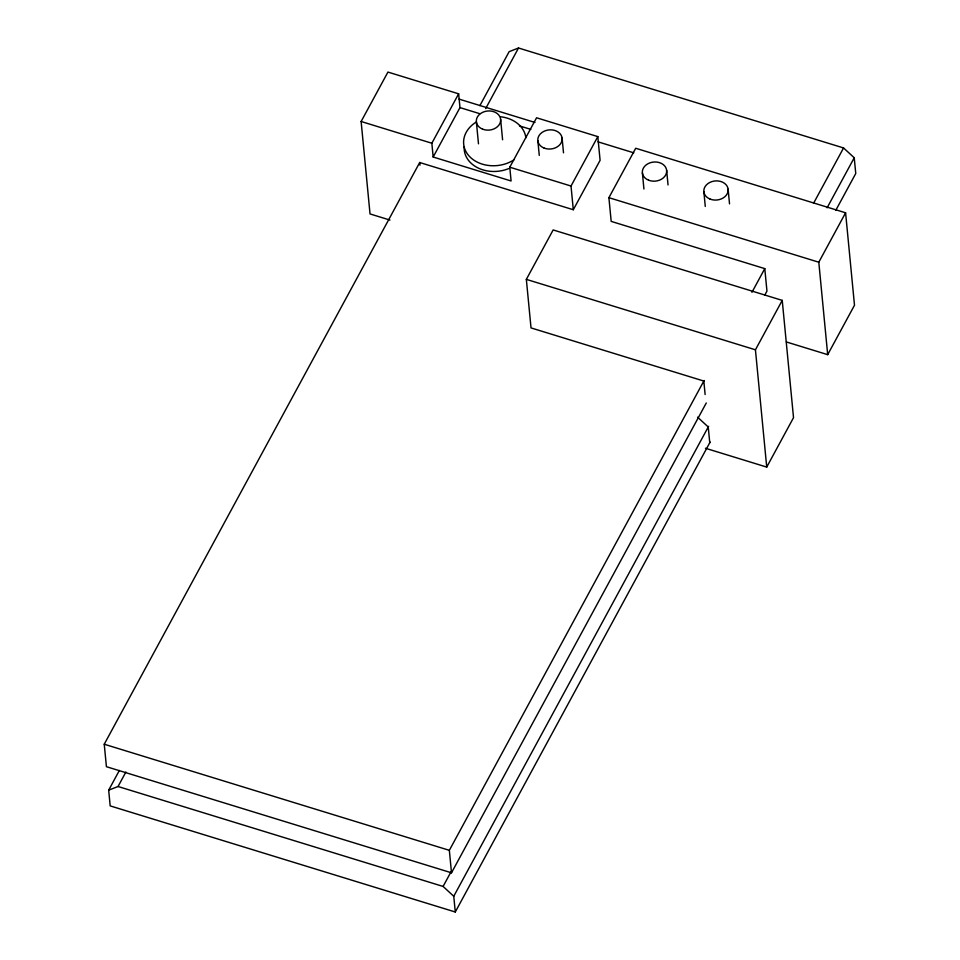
<?xml version="1.0" encoding="UTF-8"?>
<svg xmlns="http://www.w3.org/2000/svg" width="960" height="960" viewBox="0 0 960 960"><rect width="100%" height="100%" fill="white"/><g stroke="black" fill="none" stroke-linecap="round" stroke-linejoin="round"><path stroke-width="1.44" d="M389.988 220.08L370.032 213.936L361.128 121.5L387.936 72.072L458.64 93.816L459.972 107.604L433.164 157.02L511.092 180.984L509.772 167.196L536.568 117.78L597.816 136.608L600.096 160.32L573.3 209.736L419.7 162.516L104.244 744.228L106.416 766.692L451.5 872.808L706.284 402.96M433.164 157.02L431.844 143.232L458.64 93.816M710.124 442.044L455.28 912L110.184 805.896L108.672 790.164L119.376 770.412M479.88 105.636L509.148 51.66L518.52 48L843.564 147.948L854.232 157.764L855.756 173.496L835.764 210.36M108.672 790.164L118.044 786.504L125.892 772.02M485.688 108.552L518.52 48M573.3 209.736L571.02 186.036L597.816 136.608M705.12 394.536L703.824 381.048L531.024 327.912L526.344 279.372L553.152 229.944L782.232 300.384L793.524 417.672L766.728 467.088L705.444 448.248M764.808 295.044L766.956 291.096L764.784 268.62L611.184 221.388L608.904 197.676L635.712 148.26L845.592 212.796L854.496 305.244L827.688 354.66L786.36 341.952M451.5 872.808L449.34 850.332L704.124 380.484M751.944 292.308L764.784 268.62M455.28 912L453.756 896.268L443.088 886.44L450.936 871.968M813.588 203.232L843.564 147.948M453.756 896.268L708.612 426.312M827.112 207.792L854.232 157.764M766.728 467.088L755.436 349.8L782.232 300.384M827.688 354.66L818.796 262.212L845.592 212.796M459.084 99.12L534.984 122.46M597.984 141.828L633.78 152.832M459.972 107.604L479.808 113.7M519.48 125.892L530.808 129.384M361.128 121.5L431.844 143.232M509.772 167.196L571.02 186.036M608.904 197.676L818.796 262.212M526.344 279.372L755.436 349.8M104.244 744.228L449.34 850.332M118.044 786.504L443.088 886.44M697.572 417.168L708.24 426.984L709.752 442.716M728.112 189.192L729.528 203.868M703.872 191.784L705.276 206.448M666.636 170.292L668.04 184.956M642.384 172.872L643.932 189.012M562.104 138.144L563.508 152.82M537.852 140.736L539.268 155.4M500.616 119.244L502.596 139.776M476.364 121.824L478.488 143.82M419.7 162.516L419.964 165.204M513.9 159.876A31.248 24.552 -5.5 0 1 470.136 157.116A31.248 24.552 -5.5 0 1 475.668 122.4M500.892 116.796A31.248 24.552 -5.5 0 1 525.852 137.832M508.776 168.564A31.248 24.552 -5.5 0 1 464.196 146.664M482.58 129.144A12.192 9.576 -5.5 0 0 500.664 119.928A12.192 9.576 -5.5 0 0 482.232 112.536A12.192 9.576 -5.5 0 0 482.58 129.144M544.068 148.056A12.192 9.576 -5.5 0 0 562.14 138.828A12.192 9.576 -5.5 0 0 543.708 131.436A12.192 9.576 -5.5 0 0 544.068 148.056M710.088 199.092A12.192 9.576 -5.5 0 0 728.16 189.876A12.192 9.576 -5.5 0 0 709.728 182.484A12.192 9.576 -5.5 0 0 710.088 199.092M648.6 180.192A12.192 9.576 -5.5 0 0 666.684 170.976A12.192 9.576 -5.5 0 0 648.24 163.584A12.192 9.576 -5.5 0 0 648.6 180.192"/></g></svg>
